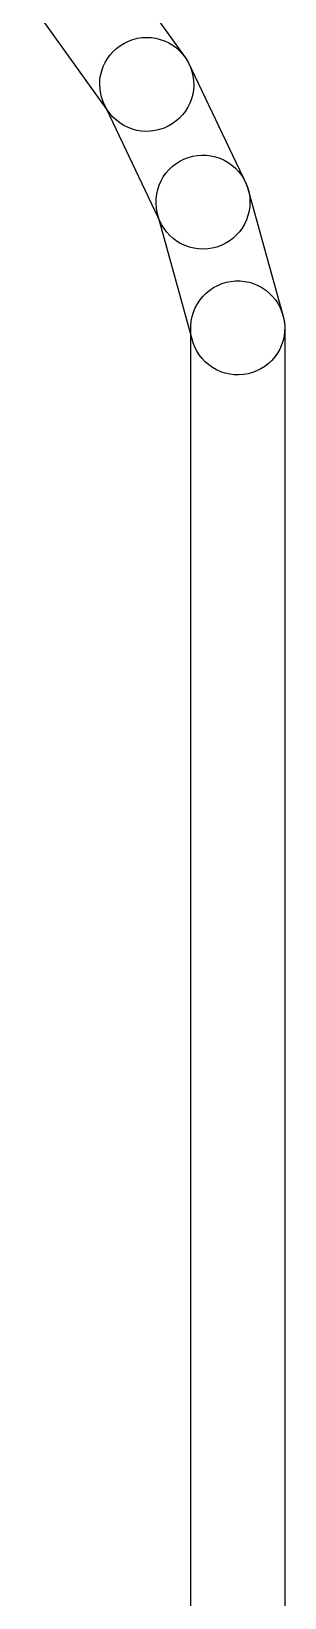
# Model space of a CAD drawing. Extents: x 124579 to 173950, y -108350 to -87650.
# Drawn here: x 129410 to 129950, y -104529 to -101193 of the extents above; entities that cross this region are included whole.
import ezdxf

# ---------------------------------------------------------------- set-up
doc = ezdxf.new("R2010")
doc.units = 0
doc.layers.add('L7D0_Profile1', color=3, linetype='CONTINUOUS')

msp = doc.modelspace()

# ---------------------------------------------------------------- linework, layer by layer
at = {"layer": 'L7D0_Profile1'}
for points in [[(129572.59, -101018.223), (129740.197, -101252.119), (129745.11, -101260.628), (129749.165, -101269.577), (129752.323, -101278.881), (129754.554, -101288.45), (129755.837, -101298.191), (129756.158, -101308.011), (129755.516, -101317.816), (129753.915, -101327.51), (129751.372, -101337), (129747.911, -101346.196), (129743.565, -101355.008), (129738.377, -101363.352), (129732.396, -101371.147), (129725.679, -101378.318), (129718.292, -101384.796), (129710.305, -101390.519), (129701.796, -101395.432), (129692.847, -101399.487), (129683.543, -101402.645), (129673.974, -101404.876), (129664.233, -101406.159), (129654.413, -101406.48), (129644.608, -101405.838), (129634.914, -101404.237), (129625.424, -101401.694), (129616.228, -101398.233), (129607.416, -101393.887), (129599.072, -101388.699), (129591.277, -101382.718), (129584.106, -101376.001), (129577.628, -101368.614), (129410.021, -101134.718)], [(129750, -106579.913), (129750, -101820.087), (129750.963, -101810.309), (129752.88, -101800.673), (129755.732, -101791.27), (129759.492, -101782.193), (129764.124, -101773.528), (129769.582, -101765.358), (129775.816, -101757.763), (129782.763, -101750.816), (129790.358, -101744.582), (129798.528, -101739.124), (129807.193, -101734.492), (129816.27, -101730.732), (129825.673, -101727.88), (129835.309, -101725.963), (129845.087, -101725), (129854.913, -101725), (129864.691, -101725.963), (129874.327, -101727.88), (129883.73, -101730.732), (129892.807, -101734.492), (129901.472, -101739.124), (129909.642, -101744.582), (129917.237, -101750.816), (129924.184, -101757.763), (129930.418, -101765.358), (129935.876, -101773.528), (129940.508, -101782.193), (129944.268, -101791.27), (129947.12, -101800.673), (129949.037, -101810.309), (129950, -101820.087), (129950, -106579.913)]]:
    msp.add_lwpolyline(points, dxfattribs=at)
for points in [[(129776.275, -101657.258), (129766.46, -101656.815), (129756.735, -101655.412), (129747.195, -101653.062), (129737.931, -101649.789), (129729.032, -101645.624), (129720.585, -101640.606), (129712.67, -101634.784), (129705.363, -101628.215), (129698.736, -101620.961), (129692.852, -101613.093), (129687.767, -101604.685), (129563.705, -101345.055), (129560.358, -101335.817), (129557.932, -101326.296), (129556.452, -101316.583), (129555.931, -101306.771), (129556.374, -101296.956), (129557.777, -101287.231), (129560.127, -101277.691), (129563.4, -101268.427), (129567.565, -101259.528), (129572.583, -101251.08), (129578.404, -101243.165), (129584.974, -101235.859), (129592.228, -101229.232), (129600.096, -101223.348), (129608.503, -101218.263), (129617.369, -101214.027), (129626.606, -101210.68), (129636.128, -101208.254), (129645.841, -101206.774), (129655.653, -101206.253), (129665.468, -101206.696), (129675.193, -101208.099), (129684.733, -101210.448), (129693.997, -101213.722), (129702.896, -101217.887), (129711.343, -101222.905), (129719.258, -101228.726), (129726.565, -101235.296), (129733.192, -101242.55), (129739.076, -101250.418), (129744.161, -101258.825), (129868.223, -101518.456), (129871.57, -101527.694), (129873.995, -101537.215), (129875.476, -101546.928), (129875.997, -101556.74), (129875.554, -101566.555), (129874.151, -101576.28), (129871.801, -101585.82), (129868.528, -101595.084), (129864.363, -101603.983), (129859.345, -101612.43), (129853.523, -101620.345), (129846.954, -101627.652), (129839.7, -101634.279), (129831.832, -101640.163), (129823.424, -101645.248), (129814.559, -101649.484), (129805.321, -101652.831), (129795.8, -101655.256), (129786.087, -101656.737)], [(129852.378, -101925.102), (129842.555, -101924.859), (129832.804, -101923.654), (129823.218, -101921.499), (129813.889, -101918.415), (129804.908, -101914.431), (129796.36, -101909.586), (129788.328, -101903.927), (129780.89, -101897.508), (129774.116, -101890.39), (129768.073, -101882.643), (129762.818, -101874.341), (129758.403, -101865.564), (129754.869, -101856.396), (129678.184, -101579.053), (129676.507, -101569.372), (129675.786, -101559.573), (129676.029, -101549.751), (129677.234, -101540), (129679.389, -101530.413), (129682.473, -101521.085), (129686.457, -101512.103), (129691.302, -101503.555), (129696.961, -101495.523), (129703.38, -101488.085), (129710.498, -101481.312), (129718.245, -101475.268), (129726.547, -101470.014), (129735.324, -101465.598), (129744.492, -101462.064), (129753.962, -101459.446), (129763.643, -101457.768), (129773.442, -101457.047), (129783.265, -101457.291), (129793.016, -101458.496), (129802.602, -101460.651), (129811.931, -101463.735), (129820.912, -101467.718), (129829.46, -101472.563), (129837.492, -101478.222), (129844.93, -101484.642), (129851.704, -101491.759), (129857.747, -101499.506), (129863.002, -101507.809), (129867.417, -101516.586), (129870.951, -101525.754), (129947.636, -101803.096), (129949.313, -101812.777), (129950.034, -101822.576), (129949.791, -101832.399), (129948.586, -101842.15), (129946.431, -101851.736), (129943.347, -101861.065), (129939.363, -101870.046), (129934.518, -101878.594), (129928.859, -101886.626), (129922.44, -101894.064), (129915.322, -101900.838), (129907.575, -101906.881), (129899.273, -101912.136), (129890.496, -101916.551), (129881.328, -101920.085), (129871.858, -101922.704), (129862.177, -101924.381)]]:
    msp.add_lwpolyline(points, close=True, dxfattribs=at)

doc.saveas('drawing.dxf')
